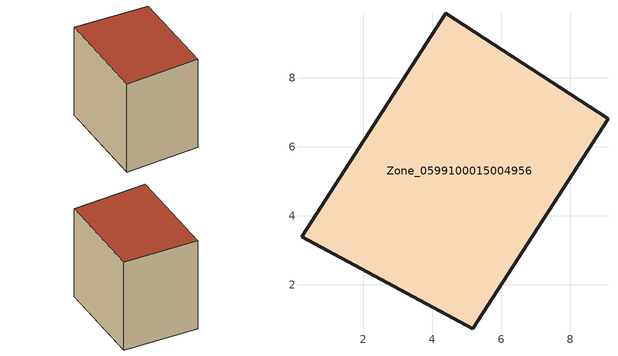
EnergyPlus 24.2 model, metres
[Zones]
Zone_0599100015004956
 floor ground (C_G): 4.39,9.87 9.1,6.81 5.18,0.73 0.21,3.39 z0.81
 wall outside (C_F): 4.39,9.87 0.21,3.39 5.18,0.73 9.1,6.81 4.39,9.87 z0.81:7.92
 roof outside (C_R): 9.1,6.81 4.39,9.87 0.21,3.39 5.18,0.73 z7.92
[BUILDING]
Pand.0599100015004956: North Axis=0; Terrain=City; Loads Convergence Tolerance Value=0.04; Temperature Convergence Tolerance Value=0.4; Solar Distribution=FullExterior; Maximum Number of Warmup Days=25; Minimum Number of Warmup Days=1
[Site:Location]
Rotterdam.The.Hague.AP_ZH_NLD Design_Conditions: Latitude=51.96; Longitude=4.45; Time Zone=1; Elevation=-4.5
[SITE:GROUNDTEMPERATURE:BUILDINGSURFACE]
18, 18, 18, 18, 18, 18, 18, 18, 18, 18, 18, 18
[MATERIAL] Thermal Absorptance=0.9; Solar Absorptance=0.7; Visible Absorptance=0.7
Name | Roughness | Thickness | Conductivity | Density | Specific Heat
G.TI.1965-1974 | MediumSmooth | 0.15 | 0.882353 | 540 | 1210
F.TI.1965-1974 | Rough | 0.3 | 0.697674 | 1920 | 840
R.TI.1965-1974 | MediumRough | 0.2 | 0.232558 | 1500 | 1000
[CONSTRUCTION]
C_G: G.TI.1965-1974
C_F: F.TI.1965-1974
C_R: R.TI.1965-1974
[ZONE]
Zone_0599100015004956: Type=1; Multiplier=1; Ceiling Height=Autocalculate; Volume=Autocalculate; Floor Area=autocalculate; Part of Total Floor Area=Yes
[ZONEINFILTRATION:DESIGNFLOWRATE]
Infil_Zone_0599100015004956: Zone or ZoneList or Space or SpaceList=Zone_0599100015004956; Schedule=AlwaysOn; Design Flow Rate Calculation Method=Flow/Area; Flow Rate per Floor Area=0.003; Constant Term Coefficient=1; Temperature Term Coefficient=0; Velocity Term Coefficient=0; Velocity Squared Term Coefficient=0
[HVACTEMPLATE:ZONE:IDEALLOADSAIRSYSTEM]
Zone_0599100015004956: Maximum Heating Supply Air Temperature=50; Minimum Cooling Supply Air Temperature=13; Maximum Heating Supply Air Humidity Ratio=0.0156; Minimum Cooling Supply Air Humidity Ratio=0.0077; Heating Limit=NoLimit; Cooling Limit=NoLimit; Dehumidification Control Type=ConstantSensibleHeatRatio; Cooling Sensible Heat Ratio=0.7; Dehumidification Setpoint=60; Humidification Control Type=None; Humidification Setpoint=30; Outdoor Air Method=None; Outdoor Air Flow Rate per Person=0.00944; Outdoor Air Flow Rate per Zone Floor Area=0; Outdoor Air Flow Rate per Zone=0; Demand Controlled Ventilation Type=None; Outdoor Air Economizer Type=NoEconomizer; Heat Recovery Type=None; Sensible Heat Recovery Effectiveness=0.7; Latent Heat Recovery Effectiveness=0.65
[ZONECONTROL:THERMOSTAT]
ThermostatControl_Zone_0599100015004956: Zone or ZoneList=Zone_0599100015004956; Control Type Schedule=DualSetpointControlType; Control 1=Thermostat_Zone_0599100015004956; Temperature Difference Between Cutout And Setpoint=0
[THERMOSTATSETPOINT:DUALSETPOINT]
Thermostat_Zone_0599100015004956: Heating Setpoint Temperature Schedule=HeatingSetpoint_Zone_0599100015004956; Cooling Setpoint Temperature Schedule=CoolingSetpoint_Zone_0599100015004956
[SCHEDULE:COMPACT]
HeatingSetpoint_Zone_0599100015004956: Through: 12/31, For: AllDays, Until: 24:00, 21
CoolingSetpoint_Zone_0599100015004956: Through: 12/31, For: AllDays, Until: 24:00, 24
DualSetpointControlType: Through: 12/31, For: AllDays, Until: 24:00, 4
AlwaysOn: Through: 12/31, For: AllDays, Until: 24:00, 1
